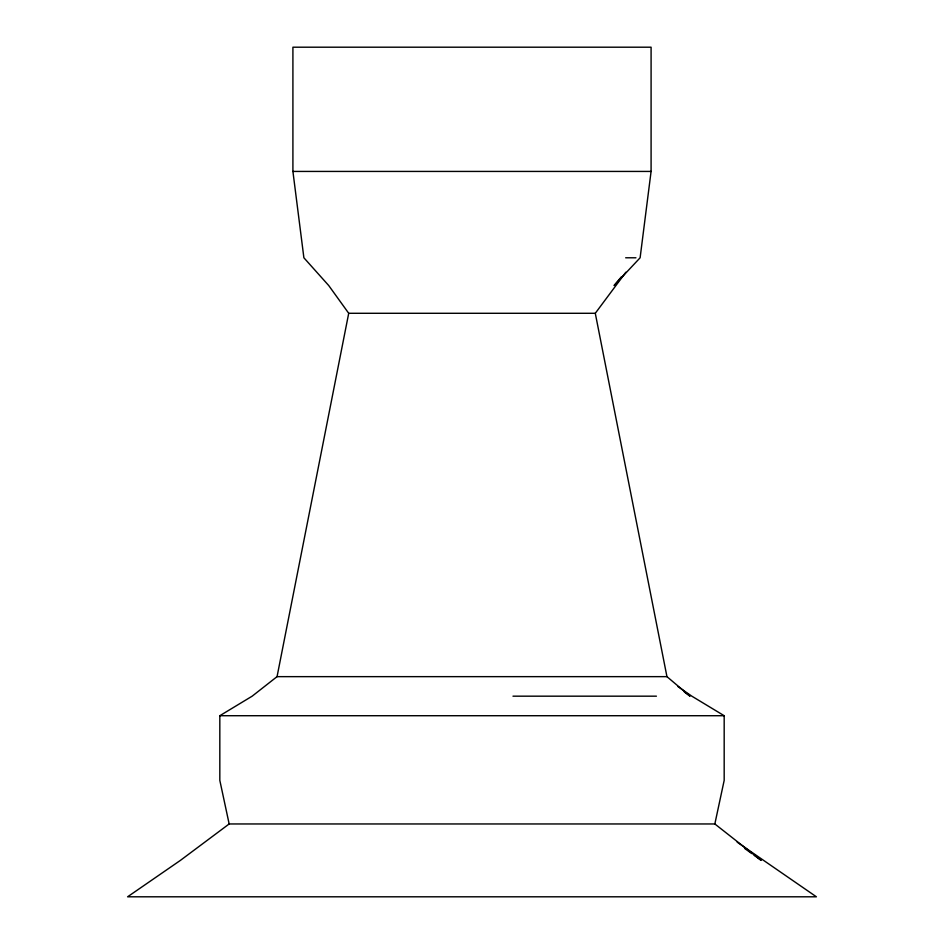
<?xml version="1.0" encoding="UTF-8"?>
<svg xmlns="http://www.w3.org/2000/svg" width="944" height="944" viewBox="0 0 944 944"><rect width="100%" height="100%" fill="white"/><g stroke="black" fill="none" stroke-linecap="round" stroke-linejoin="round"><path stroke-width="1.42" d="M737.193 842.166L816.395 896.8L127.605 896.8L180.41 860.385L229.156 823.959L219.822 780.381L219.822 715.717L252.166 696.176L277.052 676.647L348.714 313.29L328.724 285.536L303.885 257.783L292.911 171.43L292.911 47.2L651.089 47.2L651.089 171.43L640.115 257.783L614.096 285.536L621.53 276.651M754.162 855.299L761.194 860.385L714.844 823.959L724.178 780.381L724.178 715.717L691.834 696.176L677.757 686.418M684.306 691.94L690.029 696.176L666.948 676.647L595.286 313.29L625.848 272.214M292.911 171.43L651.089 171.43M625.671 257.783L635.949 257.783M348.714 313.29L595.286 313.29M277.052 676.647L666.948 676.647M512.981 696.176L656.422 696.176M219.822 715.717L724.178 715.717M229.156 823.959L714.844 823.959M744.781 848.526L751.813 853.6"/></g></svg>
